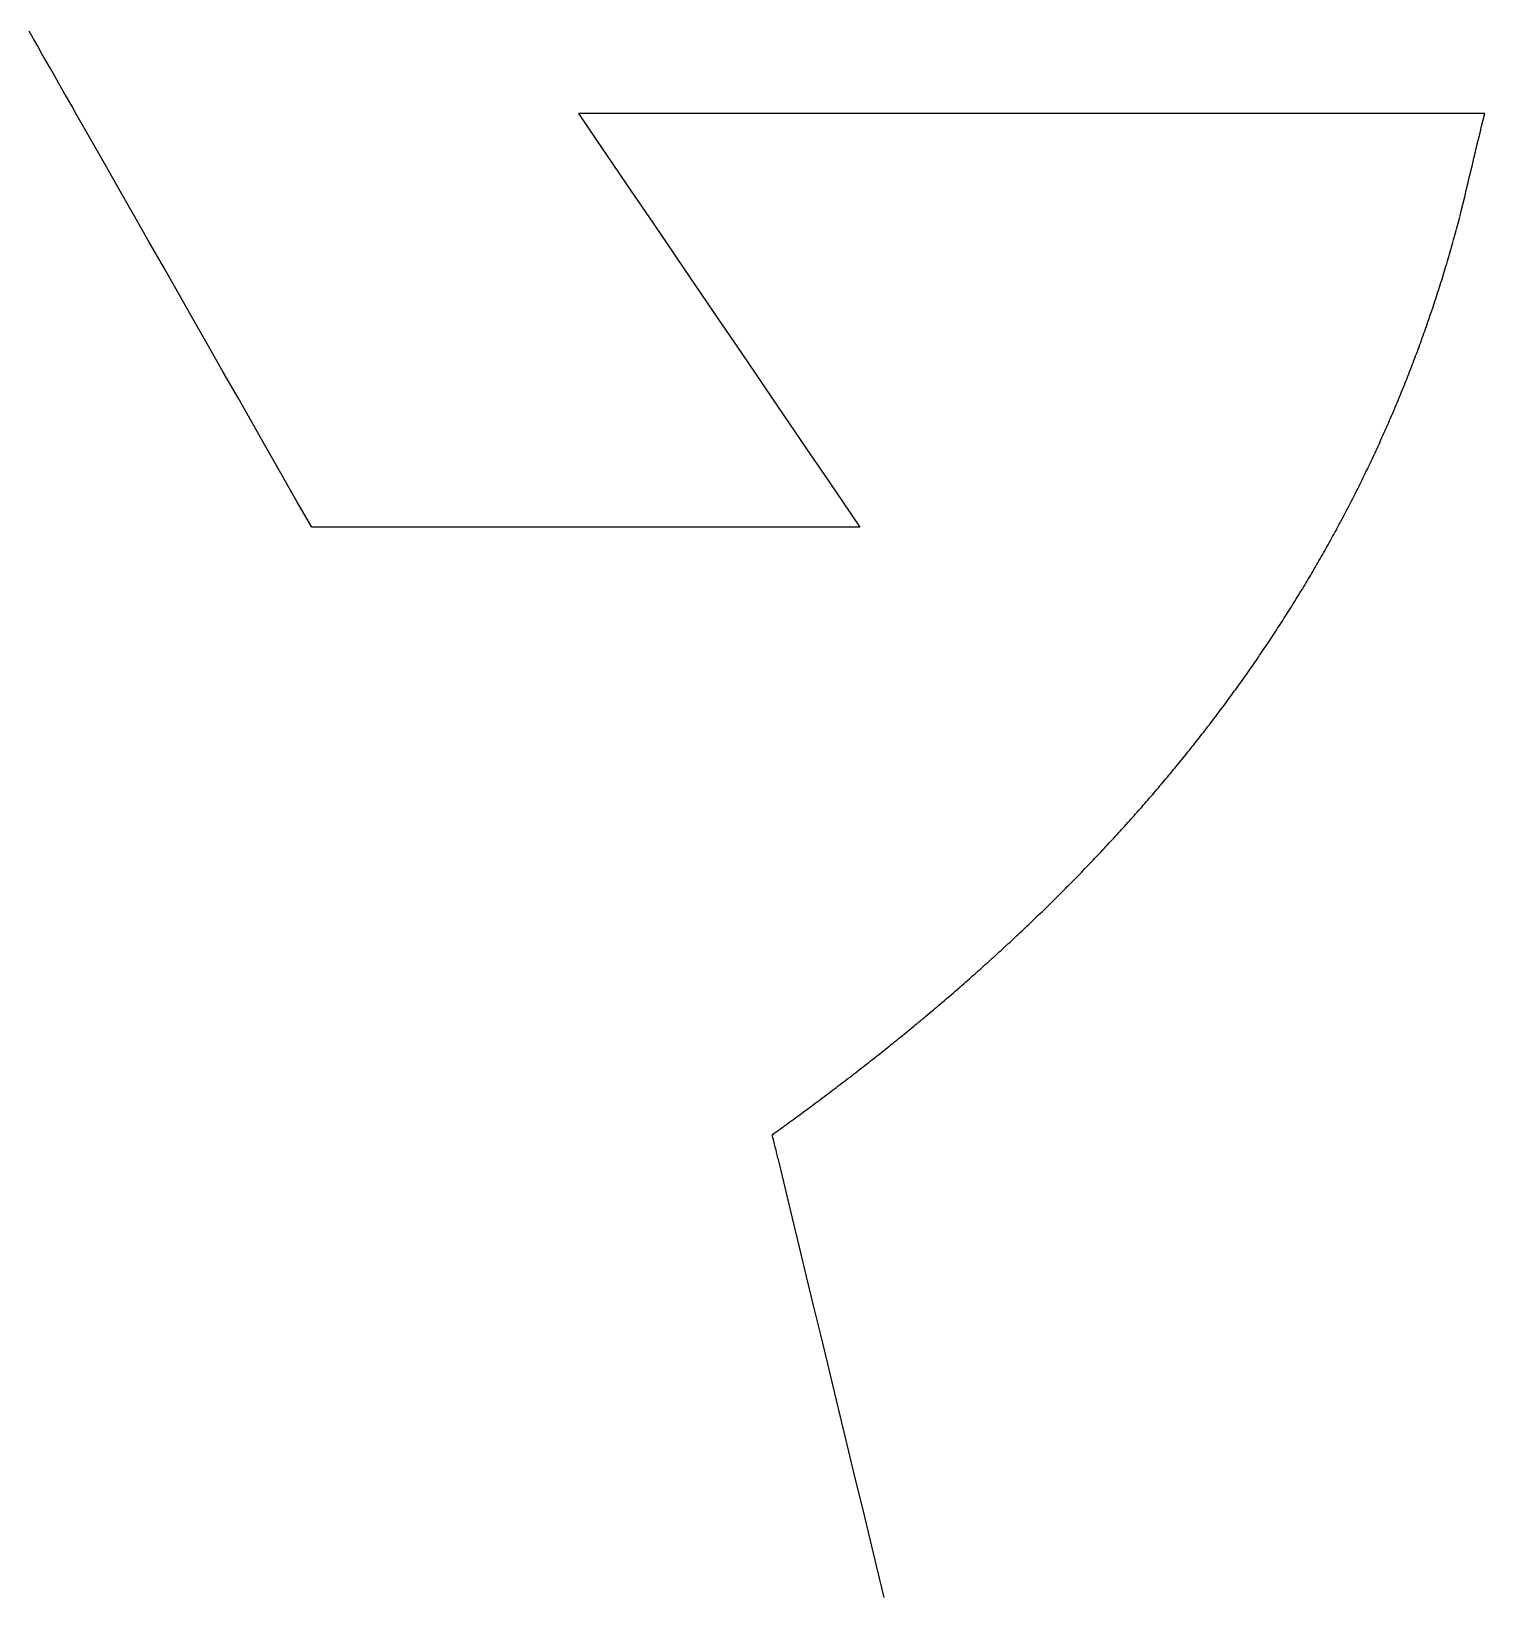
# Model space of a CAD drawing. Extents: x 0.1 to 59.6, y 0.2 to 53.5.
# Drawn here: x 29.87 to 38.93, y 12.84 to 22.59 of the extents above; entities that cross this region are included whole.
import ezdxf

# ---------------------------------------------------------------- set-up
doc = ezdxf.new("R2010")
doc.units = 0
doc.layers.add('BASE', color=7, linetype='CONTINUOUS')

msp = doc.modelspace()

# ---------------------------------------------------------------- linework, layer by layer
at = {"layer": 'BASE', "color": 7}
for p, q in [((29.8866, 22.5394), (29.8601, 22.586)), ((29.9131, 22.4929), (29.8866, 22.5394)), ((29.9397, 22.4464), (29.9131, 22.4929)), ((29.9662, 22.3999), (29.9397, 22.4464)), ((29.9927, 22.3534), (29.9662, 22.3999)), ((30.0192, 22.3068), (29.9927, 22.3534)), ((30.0457, 22.2603), (30.0192, 22.3068)), ((30.0722, 22.2138), (30.0457, 22.2603)), ((30.0987, 22.1673), (30.0722, 22.2138)), ((30.1252, 22.1208), (30.0987, 22.1673)), ((30.1517, 22.0742), (30.1252, 22.1208)), ((30.2435, 21.9131), (30.1517, 22.0742)), ((33.4875, 22.0743), (33.282, 22.0743)), ((33.282, 22.0743), (33.3917, 21.9132)), ((33.6929, 22.0743), (33.4875, 22.0743)), ((33.8984, 22.0743), (33.6929, 22.0743)), ((34.1038, 22.0743), (33.8984, 22.0743)), ((34.3093, 22.0743), (34.1038, 22.0743)), ((34.5147, 22.0743), (34.3093, 22.0743)), ((34.7202, 22.0743), (34.5147, 22.0743)), ((34.9256, 22.0743), (34.7202, 22.0743)), ((35.1311, 22.0743), (34.9256, 22.0743)), ((35.3365, 22.0743), (35.1311, 22.0743)), ((35.542, 22.0743), (35.3365, 22.0743)), ((35.7474, 22.0743), (35.542, 22.0743)), ((35.9529, 22.0743), (35.7474, 22.0743)), ((36.1583, 22.0743), (35.9529, 22.0743)), ((36.3638, 22.0743), (36.1583, 22.0743)), ((36.5692, 22.0743), (36.3638, 22.0743)), ((36.7133, 22.0743), (36.5692, 22.0743)), ((36.8573, 22.0743), (36.7133, 22.0743)), ((37.0013, 22.0743), (36.8573, 22.0743)), ((37.1454, 22.0743), (37.0013, 22.0743)), ((37.2894, 22.0743), (37.1454, 22.0743)), ((37.4335, 22.0743), (37.2894, 22.0743)), ((37.5775, 22.0743), (37.4335, 22.0743)), ((37.7216, 22.0743), (37.5775, 22.0743)), ((37.8656, 22.0743), (37.7216, 22.0743)), ((38.0097, 22.0743), (37.8656, 22.0743)), ((38.1537, 22.0743), (38.0097, 22.0743)), ((38.2978, 22.0743), (38.1537, 22.0743)), ((38.4418, 22.0743), (38.2978, 22.0743)), ((38.5859, 22.0743), (38.4418, 22.0743)), ((38.7299, 22.0743), (38.5859, 22.0743)), ((38.8732, 22.0743), (38.7299, 22.0743)), ((38.8767, 22.0743), (38.8732, 22.0743)), ((38.8802, 22.0743), (38.8767, 22.0743)), ((38.8837, 22.0743), (38.8802, 22.0743)), ((38.8872, 22.0743), (38.8837, 22.0743)), ((38.8907, 22.0743), (38.8872, 22.0743)), ((38.8942, 22.0743), (38.8907, 22.0743)), ((38.8977, 22.0743), (38.8942, 22.0743)), ((38.9012, 22.0743), (38.8977, 22.0743)), ((38.9047, 22.0743), (38.9012, 22.0743)), ((38.9082, 22.0743), (38.9047, 22.0743)), ((38.9117, 22.0743), (38.9082, 22.0743)), ((38.91, 21.9945), (38.9196, 22.0344)), ((38.9152, 22.0743), (38.9117, 22.0743)), ((38.9187, 22.0743), (38.9152, 22.0743)), ((38.9222, 22.0743), (38.9187, 22.0743)), ((38.9196, 22.0344), (38.9292, 22.0743)), ((38.9257, 22.0743), (38.9222, 22.0743)), ((38.9292, 22.0743), (38.9257, 22.0743)), ((38.8908, 21.9147), (38.9004, 21.9546)), ((38.9004, 21.9546), (38.91, 21.9945)), ((30.3354, 21.7521), (30.2435, 21.9131)), ((33.3917, 21.9132), (33.5013, 21.7521)), ((38.8716, 21.8349), (38.8812, 21.8748)), ((38.8812, 21.8748), (38.8908, 21.9147)), ((30.4272, 21.591), (30.3354, 21.7521)), ((33.5013, 21.7521), (33.611, 21.591)), ((38.8428, 21.7152), (38.8524, 21.7551)), ((38.8524, 21.7551), (38.862, 21.795)), ((38.862, 21.795), (38.8716, 21.8349)), ((38.8236, 21.6355), (38.8332, 21.6754)), ((38.8332, 21.6754), (38.8428, 21.7152)), ((30.519, 21.4299), (30.4272, 21.591)), ((33.611, 21.591), (33.7206, 21.4299)), ((38.7948, 21.5158), (38.8044, 21.5557)), ((38.8044, 21.5557), (38.814, 21.5956)), ((38.814, 21.5956), (38.8236, 21.6355)), ((38.7756, 21.436), (38.7852, 21.4759)), ((38.7852, 21.4759), (38.7948, 21.5158)), ((30.6108, 21.2688), (30.519, 21.4299)), ((33.7206, 21.4299), (33.8303, 21.2688)), ((38.7516, 21.3461), (38.7557, 21.361)), ((38.7557, 21.361), (38.7597, 21.376)), ((38.7597, 21.376), (38.7638, 21.391)), ((38.7638, 21.391), (38.7677, 21.406)), ((38.7677, 21.406), (38.7717, 21.421)), ((38.7717, 21.421), (38.7756, 21.436)), ((30.7026, 21.1077), (30.6108, 21.2688)), ((33.8303, 21.2688), (33.94, 21.1077)), ((38.7226, 21.242), (38.7268, 21.2568)), ((38.7268, 21.2568), (38.731, 21.2716)), ((38.731, 21.2716), (38.7352, 21.2865)), ((38.7352, 21.2865), (38.7393, 21.3014)), ((38.7393, 21.3014), (38.7435, 21.3163)), ((38.7435, 21.3163), (38.7476, 21.3312)), ((38.7476, 21.3312), (38.7516, 21.3461)), ((38.6968, 21.1534), (38.7012, 21.1681)), ((38.7012, 21.1681), (38.7055, 21.1828)), ((38.7055, 21.1828), (38.7098, 21.1976)), ((38.7098, 21.1976), (38.7141, 21.2124)), ((38.7141, 21.2124), (38.7184, 21.2272)), ((38.7184, 21.2272), (38.7226, 21.242)), ((30.7944, 20.9466), (30.7026, 21.1077)), ((33.94, 21.1077), (34.0496, 20.9466)), ((38.6657, 21.0508), (38.6702, 21.0654)), ((38.6702, 21.0654), (38.6747, 21.08)), ((38.6747, 21.08), (38.6792, 21.0946)), ((38.6792, 21.0946), (38.6836, 21.1093)), ((38.6836, 21.1093), (38.688, 21.124)), ((38.688, 21.124), (38.6924, 21.1387)), ((38.6924, 21.1387), (38.6968, 21.1534)), ((38.6335, 20.949), (38.6381, 20.9635)), ((38.6381, 20.9635), (38.6428, 20.978)), ((38.6428, 20.978), (38.6474, 20.9925)), ((38.6474, 20.9925), (38.652, 21.0071)), ((38.652, 21.0071), (38.6566, 21.0216)), ((38.6566, 21.0216), (38.6612, 21.0362)), ((38.6612, 21.0362), (38.6657, 21.0508)), ((30.8862, 20.7855), (30.7944, 20.9466)), ((34.0496, 20.9466), (34.1593, 20.7855)), ((38.605, 20.8624), (38.6098, 20.8768)), ((38.6098, 20.8768), (38.6146, 20.8912)), ((38.6146, 20.8912), (38.6193, 20.9056)), ((38.6193, 20.9056), (38.6241, 20.9201)), ((38.6241, 20.9201), (38.6288, 20.9345)), ((38.6288, 20.9345), (38.6335, 20.949)), ((30.978, 20.6244), (30.8862, 20.7855)), ((34.1593, 20.7855), (34.2689, 20.6244)), ((38.5707, 20.7621), (38.5757, 20.7764)), ((38.5757, 20.7764), (38.5806, 20.7907)), ((38.5806, 20.7907), (38.5855, 20.805)), ((38.5855, 20.805), (38.5904, 20.8193)), ((38.5904, 20.8193), (38.5953, 20.8337)), ((38.5953, 20.8337), (38.6002, 20.848)), ((38.6002, 20.848), (38.605, 20.8624)), ((38.5354, 20.6627), (38.5405, 20.6768)), ((38.5405, 20.6768), (38.5456, 20.691)), ((38.5456, 20.691), (38.5507, 20.7052)), ((38.5507, 20.7052), (38.5557, 20.7194)), ((38.5557, 20.7194), (38.5607, 20.7336)), ((38.5607, 20.7336), (38.5657, 20.7479)), ((38.5657, 20.7479), (38.5707, 20.7621)), ((31.0698, 20.4633), (30.978, 20.6244)), ((34.2689, 20.6244), (34.3786, 20.4633)), ((38.499, 20.564), (38.5043, 20.578)), ((38.5043, 20.578), (38.5095, 20.5921)), ((38.5095, 20.5921), (38.5147, 20.6062)), ((38.5147, 20.6062), (38.5199, 20.6203)), ((38.5199, 20.6203), (38.5251, 20.6344)), ((38.5251, 20.6344), (38.5303, 20.6485)), ((38.5303, 20.6485), (38.5354, 20.6627)), ((38.4615, 20.4661), (38.4669, 20.48)), ((38.4669, 20.48), (38.4723, 20.494)), ((38.4723, 20.494), (38.4777, 20.5079)), ((38.4777, 20.5079), (38.4831, 20.5219)), ((38.4831, 20.5219), (38.4884, 20.5359)), ((38.4884, 20.5359), (38.4937, 20.5499)), ((38.4937, 20.5499), (38.499, 20.564)), ((31.1616, 20.3022), (31.0698, 20.4633)), ((34.3786, 20.4633), (34.4882, 20.3023)), ((38.423, 20.369), (38.4286, 20.3828)), ((38.4286, 20.3828), (38.4341, 20.3966)), ((38.4341, 20.3966), (38.4396, 20.4105)), ((38.4396, 20.4105), (38.4451, 20.4244)), ((38.4451, 20.4244), (38.4506, 20.4383)), ((38.4506, 20.4383), (38.4561, 20.4522)), ((38.4561, 20.4522), (38.4615, 20.4661)), ((31.2535, 20.1412), (31.1616, 20.3022)), ((34.4882, 20.3023), (34.5979, 20.1412)), ((38.3834, 20.2726), (38.3891, 20.2864)), ((38.3891, 20.2864), (38.3948, 20.3001)), ((38.3948, 20.3001), (38.4005, 20.3138)), ((38.4005, 20.3138), (38.4062, 20.3276)), ((38.4062, 20.3276), (38.4118, 20.3414)), ((38.4118, 20.3414), (38.4174, 20.3552)), ((38.4174, 20.3552), (38.423, 20.369)), ((38.3428, 20.1771), (38.3487, 20.1907)), ((38.3487, 20.1907), (38.3545, 20.2043)), ((38.3545, 20.2043), (38.3604, 20.2179)), ((38.3604, 20.2179), (38.3662, 20.2316)), ((38.3662, 20.2316), (38.3719, 20.2453)), ((38.3719, 20.2453), (38.3777, 20.2589)), ((38.3777, 20.2589), (38.3834, 20.2726)), ((31.3453, 19.9801), (31.2535, 20.1412)), ((34.5979, 20.1412), (34.7075, 19.9801)), ((38.3012, 20.0823), (38.3072, 20.0958)), ((38.3072, 20.0958), (38.3132, 20.1093)), ((38.3132, 20.1093), (38.3192, 20.1228)), ((38.3192, 20.1228), (38.3251, 20.1364)), ((38.3251, 20.1364), (38.331, 20.1499)), ((38.331, 20.1499), (38.3369, 20.1635)), ((38.3369, 20.1635), (38.3428, 20.1771)), ((38.2524, 19.9748), (38.2585, 19.9882)), ((38.2585, 19.9882), (38.2647, 20.0016)), ((38.2647, 20.0016), (38.2708, 20.015)), ((38.2708, 20.015), (38.2769, 20.0284)), ((38.2769, 20.0284), (38.283, 20.0419)), ((38.283, 20.0419), (38.2891, 20.0553)), ((38.2891, 20.0553), (38.2952, 20.0688)), ((38.2952, 20.0688), (38.3012, 20.0823)), ((31.4371, 19.819), (31.3453, 19.9801)), ((34.7075, 19.9801), (34.8172, 19.819)), ((38.2086, 19.8817), (38.2149, 19.8949)), ((38.2149, 19.8949), (38.2212, 19.9082)), ((38.2212, 19.9082), (38.2275, 19.9215)), ((38.2275, 19.9215), (38.2337, 19.9348)), ((38.2337, 19.9348), (38.24, 19.9481)), ((38.24, 19.9481), (38.2462, 19.9615)), ((38.2462, 19.9615), (38.2524, 19.9748)), ((31.5289, 19.6579), (31.4371, 19.819)), ((34.8172, 19.819), (34.9268, 19.6579)), ((38.1638, 19.7892), (38.1702, 19.8024)), ((38.1702, 19.8024), (38.1767, 19.8155)), ((38.1767, 19.8155), (38.1831, 19.8287)), ((38.1831, 19.8287), (38.1895, 19.8419)), ((38.1895, 19.8419), (38.1959, 19.8552)), ((38.1959, 19.8552), (38.2022, 19.8684)), ((38.2022, 19.8684), (38.2086, 19.8817)), ((38.1113, 19.6844), (38.118, 19.6975)), ((38.118, 19.6975), (38.1246, 19.7105)), ((38.1246, 19.7105), (38.1311, 19.7236)), ((38.1311, 19.7236), (38.1377, 19.7367)), ((38.1377, 19.7367), (38.1443, 19.7498)), ((38.1443, 19.7498), (38.1508, 19.7629)), ((38.1508, 19.7629), (38.1573, 19.7761)), ((38.1573, 19.7761), (38.1638, 19.7892)), ((31.6207, 19.4968), (31.5289, 19.6579)), ((34.9268, 19.6579), (35.0365, 19.4968)), ((38.0644, 19.5936), (38.0712, 19.6065)), ((38.0712, 19.6065), (38.0779, 19.6195)), ((38.0779, 19.6195), (38.0846, 19.6324)), ((38.0846, 19.6324), (38.0914, 19.6454)), ((38.0914, 19.6454), (38.098, 19.6584)), ((38.098, 19.6584), (38.1047, 19.6714)), ((38.1047, 19.6714), (38.1113, 19.6844)), ((38.0096, 19.4906), (38.0165, 19.5034)), ((38.0165, 19.5034), (38.0234, 19.5162)), ((38.0234, 19.5162), (38.0303, 19.5291)), ((38.0303, 19.5291), (38.0372, 19.542)), ((38.0372, 19.542), (38.044, 19.5548)), ((38.044, 19.5548), (38.0508, 19.5677)), ((38.0508, 19.5677), (38.0576, 19.5806)), ((38.0576, 19.5806), (38.0644, 19.5936)), ((31.8342, 19.4968), (31.6207, 19.4968)), ((32.0477, 19.4968), (31.8342, 19.4968)), ((32.2612, 19.4968), (32.0477, 19.4968)), ((32.4748, 19.4968), (32.2612, 19.4968)), ((32.6883, 19.4968), (32.4748, 19.4968)), ((32.9018, 19.4968), (32.6883, 19.4968)), ((33.1153, 19.4968), (32.9018, 19.4968)), ((33.3288, 19.4968), (33.1153, 19.4968)), ((33.5423, 19.4968), (33.3288, 19.4968)), ((33.7559, 19.4968), (33.5423, 19.4968)), ((33.9694, 19.4968), (33.7559, 19.4968)), ((34.1829, 19.4968), (33.9694, 19.4968)), ((34.3964, 19.4968), (34.1829, 19.4968)), ((34.6099, 19.4968), (34.3964, 19.4968)), ((34.8234, 19.4968), (34.6099, 19.4968)), ((35.0365, 19.4968), (34.8234, 19.4968)), ((37.9535, 19.3885), (37.9606, 19.4012)), ((37.9606, 19.4012), (37.9677, 19.414)), ((37.9677, 19.414), (37.9747, 19.4267)), ((37.9747, 19.4267), (37.9817, 19.4394)), ((37.9817, 19.4394), (37.9887, 19.4522)), ((37.9887, 19.4522), (37.9957, 19.465)), ((37.9957, 19.465), (38.0027, 19.4778)), ((38.0027, 19.4778), (38.0096, 19.4906)), ((37.9035, 19.3), (37.9107, 19.3126)), ((37.9107, 19.3126), (37.9179, 19.3252)), ((37.9179, 19.3252), (37.925, 19.3379)), ((37.925, 19.3379), (37.9322, 19.3505)), ((37.9322, 19.3505), (37.9393, 19.3632)), ((37.9393, 19.3632), (37.9464, 19.3758)), ((37.9464, 19.3758), (37.9535, 19.3885)), ((37.8451, 19.1997), (37.8524, 19.2122)), ((37.8524, 19.2122), (37.8598, 19.2247)), ((37.8598, 19.2247), (37.8671, 19.2372)), ((37.8671, 19.2372), (37.8744, 19.2497)), ((37.8744, 19.2497), (37.8817, 19.2623)), ((37.8817, 19.2623), (37.889, 19.2748)), ((37.889, 19.2748), (37.8962, 19.2874)), ((37.8962, 19.2874), (37.9035, 19.3)), ((37.7855, 19.1003), (37.793, 19.1126)), ((37.793, 19.1126), (37.8005, 19.125)), ((37.8005, 19.125), (37.808, 19.1374)), ((37.808, 19.1374), (37.8154, 19.1499)), ((37.8154, 19.1499), (37.8229, 19.1623)), ((37.8229, 19.1623), (37.8303, 19.1747)), ((37.8303, 19.1747), (37.8377, 19.1872)), ((37.8377, 19.1872), (37.8451, 19.1997)), ((37.7246, 19.0018), (37.7323, 19.014)), ((37.7323, 19.014), (37.74, 19.0263)), ((37.74, 19.0263), (37.7476, 19.0386)), ((37.7476, 19.0386), (37.7552, 19.0509)), ((37.7552, 19.0509), (37.7628, 19.0632)), ((37.7628, 19.0632), (37.7704, 19.0756)), ((37.7704, 19.0756), (37.7779, 19.0879)), ((37.7779, 19.0879), (37.7855, 19.1003)), ((37.6626, 18.9041), (37.6704, 18.9163)), ((37.6704, 18.9163), (37.6782, 18.9284)), ((37.6782, 18.9284), (37.686, 18.9406)), ((37.686, 18.9406), (37.6938, 18.9528)), ((37.6938, 18.9528), (37.7015, 18.965)), ((37.7015, 18.965), (37.7092, 18.9773)), ((37.7092, 18.9773), (37.717, 18.9895)), ((37.717, 18.9895), (37.7246, 19.0018)), ((37.5994, 18.8074), (37.6074, 18.8194)), ((37.6074, 18.8194), (37.6153, 18.8315)), ((37.6153, 18.8315), (37.6233, 18.8436)), ((37.6233, 18.8436), (37.6312, 18.8556)), ((37.6312, 18.8556), (37.6391, 18.8677)), ((37.6391, 18.8677), (37.6469, 18.8799)), ((37.6469, 18.8799), (37.6548, 18.892)), ((37.6548, 18.892), (37.6626, 18.9041)), ((37.5351, 18.7115), (37.5432, 18.7234)), ((37.5432, 18.7234), (37.5513, 18.7354)), ((37.5513, 18.7354), (37.5593, 18.7473)), ((37.5593, 18.7473), (37.5674, 18.7593)), ((37.5674, 18.7593), (37.5754, 18.7713)), ((37.5754, 18.7713), (37.5835, 18.7833)), ((37.5835, 18.7833), (37.5915, 18.7953)), ((37.5915, 18.7953), (37.5994, 18.8074)), ((37.4696, 18.6165), (37.4778, 18.6283)), ((37.4778, 18.6283), (37.4861, 18.6401)), ((37.4861, 18.6401), (37.4943, 18.652)), ((37.4943, 18.652), (37.5025, 18.6639)), ((37.5025, 18.6639), (37.5106, 18.6758)), ((37.5106, 18.6758), (37.5188, 18.6877)), ((37.5188, 18.6877), (37.527, 18.6996)), ((37.527, 18.6996), (37.5351, 18.7115)), ((37.4029, 18.5223), (37.4113, 18.534)), ((37.4113, 18.534), (37.4197, 18.5458)), ((37.4197, 18.5458), (37.428, 18.5575)), ((37.428, 18.5575), (37.4364, 18.5693)), ((37.4364, 18.5693), (37.4447, 18.5811)), ((37.4447, 18.5811), (37.453, 18.5928)), ((37.453, 18.5928), (37.4613, 18.6046)), ((37.4613, 18.6046), (37.4696, 18.6165)), ((37.3266, 18.4174), (37.3351, 18.429)), ((37.3351, 18.429), (37.3437, 18.4406)), ((37.3437, 18.4406), (37.3522, 18.4522)), ((37.3522, 18.4522), (37.3607, 18.4639)), ((37.3607, 18.4639), (37.3692, 18.4755)), ((37.3692, 18.4755), (37.3776, 18.4872)), ((37.3776, 18.4872), (37.3861, 18.4989)), ((37.3861, 18.4989), (37.3945, 18.5106)), ((37.3945, 18.5106), (37.4029, 18.5223)), ((37.2575, 18.325), (37.2662, 18.3365)), ((37.2662, 18.3365), (37.2749, 18.348)), ((37.2749, 18.348), (37.2836, 18.3595)), ((37.2836, 18.3595), (37.2922, 18.371)), ((37.2922, 18.371), (37.3008, 18.3826)), ((37.3008, 18.3826), (37.3094, 18.3942)), ((37.3094, 18.3942), (37.318, 18.4058)), ((37.318, 18.4058), (37.3266, 18.4174)), ((37.1786, 18.222), (37.1874, 18.2334)), ((37.1874, 18.2334), (37.1962, 18.2448)), ((37.1962, 18.2448), (37.205, 18.2562)), ((37.205, 18.2562), (37.2138, 18.2676)), ((37.2138, 18.2676), (37.2226, 18.2791)), ((37.2226, 18.2791), (37.2314, 18.2905)), ((37.2314, 18.2905), (37.2401, 18.302)), ((37.2401, 18.302), (37.2488, 18.3135)), ((37.2488, 18.3135), (37.2575, 18.325)), ((37.1072, 18.1313), (37.1162, 18.1426)), ((37.1162, 18.1426), (37.1251, 18.1539)), ((37.1251, 18.1539), (37.1341, 18.1652)), ((37.1341, 18.1652), (37.143, 18.1765)), ((37.143, 18.1765), (37.1519, 18.1879)), ((37.1519, 18.1879), (37.1608, 18.1992)), ((37.1608, 18.1992), (37.1697, 18.2106)), ((37.1697, 18.2106), (37.1786, 18.222)), ((37.0256, 18.0303), (37.0348, 18.0414)), ((37.0348, 18.0414), (37.0439, 18.0526)), ((37.0439, 18.0526), (37.053, 18.0638)), ((37.053, 18.0638), (37.0621, 18.0751)), ((37.0621, 18.0751), (37.0711, 18.0863)), ((37.0711, 18.0863), (37.0802, 18.0975)), ((37.0802, 18.0975), (37.0892, 18.1088)), ((37.0892, 18.1088), (37.0982, 18.12)), ((37.0982, 18.12), (37.1072, 18.1313)), ((36.9427, 17.9302), (36.952, 17.9413)), ((36.952, 17.9413), (36.9613, 17.9524)), ((36.9613, 17.9524), (36.9705, 17.9635)), ((36.9705, 17.9635), (36.9798, 17.9746)), ((36.9798, 17.9746), (36.989, 17.9857)), ((36.989, 17.9857), (36.9982, 17.9968)), ((36.9982, 17.9968), (37.0073, 18.0079)), ((37.0073, 18.0079), (37.0165, 18.0191)), ((37.0165, 18.0191), (37.0256, 18.0303)), ((36.8585, 17.8312), (36.868, 17.8421)), ((36.868, 17.8421), (36.8774, 17.8531)), ((36.8774, 17.8531), (36.8867, 17.8641)), ((36.8867, 17.8641), (36.8961, 17.8751)), ((36.8961, 17.8751), (36.9055, 17.8861)), ((36.9055, 17.8861), (36.9148, 17.8971)), ((36.9148, 17.8971), (36.9241, 17.9081)), ((36.9241, 17.9081), (36.9335, 17.9192)), ((36.9335, 17.9192), (36.9427, 17.9302)), ((36.773, 17.7331), (36.7826, 17.7439)), ((36.7826, 17.7439), (36.7921, 17.7548)), ((36.7921, 17.7548), (36.8017, 17.7657)), ((36.8017, 17.7657), (36.8112, 17.7765)), ((36.8112, 17.7765), (36.8207, 17.7874)), ((36.8207, 17.7874), (36.8302, 17.7984)), ((36.8302, 17.7984), (36.8396, 17.8093)), ((36.8396, 17.8093), (36.8491, 17.8202)), ((36.8491, 17.8202), (36.8585, 17.8312)), ((36.6862, 17.6359), (36.6959, 17.6467)), ((36.6959, 17.6467), (36.7056, 17.6574)), ((36.7056, 17.6574), (36.7153, 17.6682)), ((36.7153, 17.6682), (36.7249, 17.679)), ((36.7249, 17.679), (36.7346, 17.6898)), ((36.7346, 17.6898), (36.7442, 17.7006)), ((36.7442, 17.7006), (36.7538, 17.7114)), ((36.7538, 17.7114), (36.7634, 17.7222)), ((36.7634, 17.7222), (36.773, 17.7331)), ((36.5981, 17.5397), (36.608, 17.5504)), ((36.608, 17.5504), (36.6178, 17.561)), ((36.6178, 17.561), (36.6276, 17.5717)), ((36.6276, 17.5717), (36.6374, 17.5824)), ((36.6374, 17.5824), (36.6472, 17.5931)), ((36.6472, 17.5931), (36.657, 17.6038)), ((36.657, 17.6038), (36.6668, 17.6145)), ((36.6668, 17.6145), (36.6765, 17.6252)), ((36.6765, 17.6252), (36.6862, 17.6359)), ((36.5088, 17.4445), (36.5188, 17.455)), ((36.5188, 17.455), (36.5288, 17.4656)), ((36.5288, 17.4656), (36.5387, 17.4761)), ((36.5387, 17.4761), (36.5487, 17.4867)), ((36.5487, 17.4867), (36.5586, 17.4973)), ((36.5586, 17.4973), (36.5685, 17.5079)), ((36.5685, 17.5079), (36.5784, 17.5185)), ((36.5784, 17.5185), (36.5883, 17.5291)), ((36.5883, 17.5291), (36.5981, 17.5397)), ((36.4183, 17.3501), (36.4284, 17.3606)), ((36.4284, 17.3606), (36.4385, 17.371)), ((36.4385, 17.371), (36.4486, 17.3815)), ((36.4486, 17.3815), (36.4587, 17.392)), ((36.4587, 17.392), (36.4687, 17.4024)), ((36.4687, 17.4024), (36.4788, 17.4129)), ((36.4788, 17.4129), (36.4888, 17.4234)), ((36.4888, 17.4234), (36.4988, 17.434)), ((36.4988, 17.434), (36.5088, 17.4445)), ((36.3163, 17.2464), (36.3266, 17.2567)), ((36.3266, 17.2567), (36.3368, 17.267)), ((36.3368, 17.267), (36.347, 17.2774)), ((36.347, 17.2774), (36.3573, 17.2878)), ((36.3573, 17.2878), (36.3675, 17.2981)), ((36.3675, 17.2981), (36.3777, 17.3085)), ((36.3777, 17.3085), (36.3878, 17.3189)), ((36.3878, 17.3189), (36.398, 17.3293)), ((36.398, 17.3293), (36.4082, 17.3397)), ((36.4082, 17.3397), (36.4183, 17.3501)), ((36.2232, 17.1539), (36.2336, 17.1642)), ((36.2336, 17.1642), (36.244, 17.1744)), ((36.244, 17.1744), (36.2544, 17.1847)), ((36.2544, 17.1847), (36.2647, 17.1949)), ((36.2647, 17.1949), (36.2751, 17.2052)), ((36.2751, 17.2052), (36.2854, 17.2155)), ((36.2854, 17.2155), (36.2957, 17.2258)), ((36.2957, 17.2258), (36.306, 17.2361)), ((36.306, 17.2361), (36.3163, 17.2464)), ((36.1184, 17.0522), (36.129, 17.0624)), ((36.129, 17.0624), (36.1395, 17.0725)), ((36.1395, 17.0725), (36.15, 17.0826)), ((36.15, 17.0826), (36.1605, 17.0928)), ((36.1605, 17.0928), (36.171, 17.103)), ((36.171, 17.103), (36.1815, 17.1131)), ((36.1815, 17.1131), (36.1919, 17.1233)), ((36.1919, 17.1233), (36.2024, 17.1335)), ((36.2024, 17.1335), (36.2128, 17.1437)), ((36.2128, 17.1437), (36.2232, 17.1539)), ((36.0229, 16.9616), (36.0336, 16.9717)), ((36.0336, 16.9717), (36.0442, 16.9817)), ((36.0442, 16.9817), (36.0549, 16.9917)), ((36.0549, 16.9917), (36.0655, 17.0018)), ((36.0655, 17.0018), (36.0761, 17.0119)), ((36.0761, 17.0119), (36.0867, 17.0219)), ((36.0867, 17.0219), (36.0973, 17.032)), ((36.0973, 17.032), (36.1079, 17.0421)), ((36.1079, 17.0421), (36.1184, 17.0522)), ((35.9155, 16.8619), (35.9263, 16.8719)), ((35.9263, 16.8719), (35.9371, 16.8818)), ((35.9371, 16.8818), (35.9479, 16.8917)), ((35.9479, 16.8917), (35.9586, 16.9017)), ((35.9586, 16.9017), (35.9694, 16.9117)), ((35.9694, 16.9117), (35.9801, 16.9216)), ((35.9801, 16.9216), (35.9908, 16.9316)), ((35.9908, 16.9316), (36.0015, 16.9416)), ((36.0015, 16.9416), (36.0122, 16.9516)), ((36.0122, 16.9516), (36.0229, 16.9616)), ((35.8067, 16.7633), (35.8176, 16.7731)), ((35.8176, 16.7731), (35.8285, 16.7829)), ((35.8285, 16.7829), (35.8394, 16.7928)), ((35.8394, 16.7928), (35.8503, 16.8026)), ((35.8503, 16.8026), (35.8612, 16.8125)), ((35.8612, 16.8125), (35.8721, 16.8224)), ((35.8721, 16.8224), (35.883, 16.8322)), ((35.883, 16.8322), (35.8938, 16.8421)), ((35.8938, 16.8421), (35.9047, 16.852)), ((35.9047, 16.852), (35.9155, 16.8619)), ((35.6965, 16.6656), (35.7076, 16.6753)), ((35.7076, 16.6753), (35.7186, 16.6851)), ((35.7186, 16.6851), (35.7297, 16.6948)), ((35.7297, 16.6948), (35.7407, 16.7046)), ((35.7407, 16.7046), (35.7517, 16.7143)), ((35.7517, 16.7143), (35.7628, 16.7241)), ((35.7628, 16.7241), (35.7738, 16.7339)), ((35.7738, 16.7339), (35.7847, 16.7437)), ((35.7847, 16.7437), (35.7957, 16.7535)), ((35.7957, 16.7535), (35.8067, 16.7633)), ((35.585, 16.569), (35.5962, 16.5786)), ((35.5962, 16.5786), (35.6074, 16.5882)), ((35.6074, 16.5882), (35.6186, 16.5979)), ((35.6186, 16.5979), (35.6298, 16.6075)), ((35.6298, 16.6075), (35.6409, 16.6172)), ((35.6409, 16.6172), (35.6521, 16.6268)), ((35.6521, 16.6268), (35.6632, 16.6365)), ((35.6632, 16.6365), (35.6743, 16.6462)), ((35.6743, 16.6462), (35.6854, 16.6559)), ((35.6854, 16.6559), (35.6965, 16.6656)), ((35.4722, 16.4733), (35.4836, 16.4828)), ((35.4836, 16.4828), (35.4949, 16.4923)), ((35.4949, 16.4923), (35.5062, 16.5019)), ((35.5062, 16.5019), (35.5175, 16.5114)), ((35.5175, 16.5114), (35.5288, 16.521)), ((35.5288, 16.521), (35.5401, 16.5306)), ((35.5401, 16.5306), (35.5513, 16.5402)), ((35.5513, 16.5402), (35.5626, 16.5498)), ((35.5626, 16.5498), (35.5738, 16.5594)), ((35.5738, 16.5594), (35.585, 16.569)), ((35.3582, 16.3785), (35.3697, 16.388)), ((35.3697, 16.388), (35.3811, 16.3974)), ((35.3811, 16.3974), (35.3925, 16.4069)), ((35.3925, 16.4069), (35.404, 16.4163)), ((35.404, 16.4163), (35.4154, 16.4258)), ((35.4154, 16.4258), (35.4268, 16.4353)), ((35.4268, 16.4353), (35.4382, 16.4448)), ((35.4382, 16.4448), (35.4495, 16.4543)), ((35.4495, 16.4543), (35.4609, 16.4638)), ((35.4609, 16.4638), (35.4722, 16.4733)), ((35.2313, 16.2754), (35.2429, 16.2847)), ((35.2429, 16.2847), (35.2545, 16.2941)), ((35.2545, 16.2941), (35.2661, 16.3034)), ((35.2661, 16.3034), (35.2776, 16.3128)), ((35.2776, 16.3128), (35.2892, 16.3221)), ((35.2892, 16.3221), (35.3007, 16.3315)), ((35.3007, 16.3315), (35.3122, 16.3409)), ((35.3122, 16.3409), (35.3238, 16.3503)), ((35.3238, 16.3503), (35.3352, 16.3597)), ((35.3352, 16.3597), (35.3467, 16.3691)), ((35.3467, 16.3691), (35.3582, 16.3785)), ((35.1147, 16.1826), (35.1264, 16.1918)), ((35.1264, 16.1918), (35.1381, 16.2011)), ((35.1381, 16.2011), (35.1498, 16.2103)), ((35.1498, 16.2103), (35.1615, 16.2196)), ((35.1615, 16.2196), (35.1732, 16.2289)), ((35.1732, 16.2289), (35.1848, 16.2382)), ((35.1848, 16.2382), (35.1965, 16.2475)), ((35.1965, 16.2475), (35.2081, 16.2568)), ((35.2081, 16.2568), (35.2197, 16.2661)), ((35.2197, 16.2661), (35.2313, 16.2754)), ((34.9851, 16.0816), (34.9969, 16.0907)), ((34.9969, 16.0907), (35.0087, 16.0999)), ((35.0087, 16.0999), (35.0206, 16.109)), ((35.0206, 16.109), (35.0324, 16.1182)), ((35.0324, 16.1182), (35.0442, 16.1274)), ((35.0442, 16.1274), (35.056, 16.1365)), ((35.056, 16.1365), (35.0677, 16.1457)), ((35.0677, 16.1457), (35.0795, 16.1549)), ((35.0795, 16.1549), (35.0913, 16.1642)), ((35.0913, 16.1642), (35.103, 16.1734)), ((35.103, 16.1734), (35.1147, 16.1826)), ((34.854, 15.9816), (34.866, 15.9906)), ((34.866, 15.9906), (34.8779, 15.9997)), ((34.8779, 15.9997), (34.8899, 16.0087)), ((34.8899, 16.0087), (34.9018, 16.0178)), ((34.9018, 16.0178), (34.9138, 16.0269)), ((34.9138, 16.0269), (34.9257, 16.036)), ((34.9257, 16.036), (34.9376, 16.0451)), ((34.9376, 16.0451), (34.9495, 16.0542)), ((34.9495, 16.0542), (34.9613, 16.0633)), ((34.9613, 16.0633), (34.9732, 16.0724)), ((34.9732, 16.0724), (34.9851, 16.0816)), ((34.7216, 15.8826), (34.7337, 15.8916)), ((34.7337, 15.8916), (34.7458, 15.9005)), ((34.7458, 15.9005), (34.7578, 15.9095)), ((34.7578, 15.9095), (34.7699, 15.9185)), ((34.7699, 15.9185), (34.782, 15.9275)), ((34.782, 15.9275), (34.794, 15.9365)), ((34.794, 15.9365), (34.806, 15.9455)), ((34.806, 15.9455), (34.818, 15.9545)), ((34.818, 15.9545), (34.83, 15.9635)), ((34.83, 15.9635), (34.842, 15.9725)), ((34.842, 15.9725), (34.854, 15.9816)), ((34.6001, 15.7935), (34.6123, 15.8024)), ((34.6123, 15.8024), (34.6245, 15.8113)), ((34.6245, 15.8113), (34.6366, 15.8202)), ((34.6366, 15.8202), (34.6488, 15.8291)), ((34.6488, 15.8291), (34.661, 15.838)), ((34.661, 15.838), (34.6731, 15.8469)), ((34.6731, 15.8469), (34.6853, 15.8558)), ((34.6853, 15.8558), (34.6974, 15.8647)), ((34.6974, 15.8647), (34.7095, 15.8737)), ((34.7095, 15.8737), (34.7216, 15.8826)), ((34.4898, 15.7141), (34.502, 15.7229)), ((34.4922, 15.7044), (34.4898, 15.7141)), ((34.4946, 15.6947), (34.4922, 15.7044)), ((34.502, 15.7229), (34.5143, 15.7317)), ((34.5143, 15.7317), (34.5266, 15.7405)), ((34.5266, 15.7405), (34.5389, 15.7493)), ((34.5389, 15.7493), (34.5511, 15.7581)), ((34.5511, 15.7581), (34.5634, 15.767)), ((34.5634, 15.767), (34.5756, 15.7758)), ((34.5756, 15.7758), (34.5878, 15.7847)), ((34.5878, 15.7847), (34.6001, 15.7935)), ((34.497, 15.685), (34.4946, 15.6947)), ((34.4994, 15.6753), (34.497, 15.685)), ((34.5018, 15.6656), (34.4994, 15.6753)), ((34.5042, 15.6559), (34.5018, 15.6656)), ((34.5066, 15.6462), (34.5042, 15.6559)), ((34.509, 15.6365), (34.5066, 15.6462)), ((34.5114, 15.6268), (34.509, 15.6365)), ((34.5138, 15.6171), (34.5114, 15.6268)), ((34.5162, 15.6074), (34.5138, 15.6171)), ((34.5186, 15.5977), (34.5162, 15.6074)), ((34.521, 15.588), (34.5186, 15.5977)), ((34.5234, 15.5783), (34.521, 15.588)), ((34.5258, 15.5686), (34.5234, 15.5783)), ((34.5282, 15.5589), (34.5258, 15.5686)), ((34.5721, 15.377), (34.5282, 15.5589)), ((34.6161, 15.1952), (34.5721, 15.377)), ((34.6601, 15.0133), (34.6161, 15.1952)), ((34.7041, 14.8315), (34.6601, 15.0133)), ((34.7481, 14.6497), (34.7041, 14.8315)), ((34.792, 14.4678), (34.7481, 14.6497)), ((34.836, 14.286), (34.792, 14.4678)), ((34.88, 14.1041), (34.836, 14.286)), ((34.924, 13.9223), (34.88, 14.1041)), ((34.968, 13.7404), (34.924, 13.9223)), ((35.0119, 13.5586), (34.968, 13.7404)), ((35.0559, 13.3768), (35.0119, 13.5586)), ((35.0999, 13.1949), (35.0559, 13.3768)), ((35.1439, 13.0131), (35.0999, 13.1949)), ((35.1879, 12.8312), (35.1439, 13.0131))]:
    msp.add_line(p, q, dxfattribs=at)

doc.saveas('drawing.dxf')
